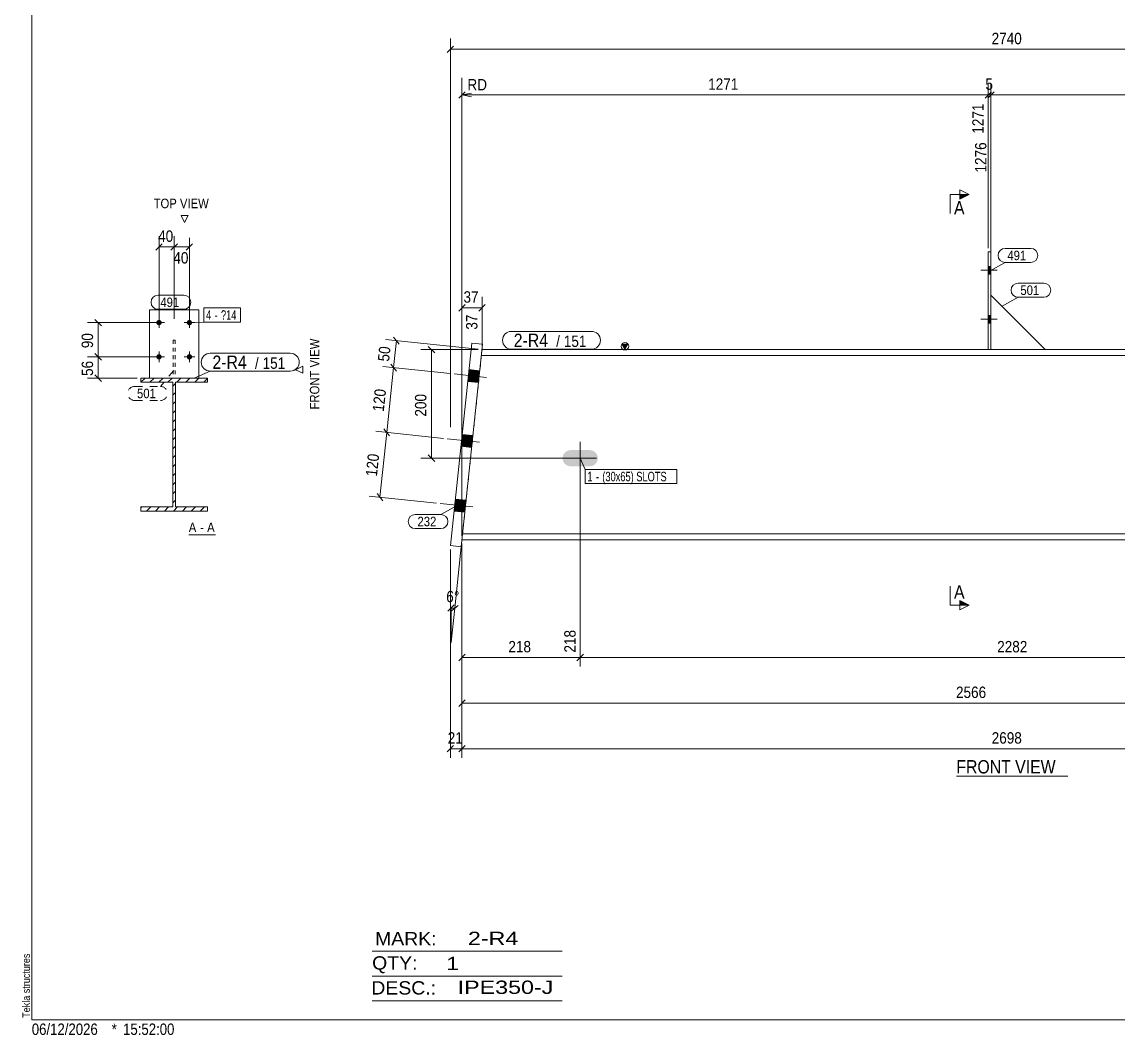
# Model space of a CAD drawing. Header units: millimetres. Extents: x 2 to 579, y 1 to 405.
# Drawn here: x 2.4 to 290.7, y 1 to 267.5 of the extents above; entities that cross this region are included whole.
import ezdxf

# ---------------------------------------------------------------- set-up
doc = ezdxf.new("R2010")
doc.units = ezdxf.units.MM
for name, pattern in [('XKITLINE00', [0]), ('XKITLINE01', [4, 1, -1, 1, -1]), ('XKITLINE02', [4, 2, -2])]:
    doc.linetypes.add(name, pattern=pattern)
for name, color, linetype, lineweight in [('Bolt', 3, 'Continuous', 0), ('BoltMark', 7, 'Continuous', 0), ('Dimensions', 7, 'Continuous', 0), ('DrawingSheet', 5, 'Continuous', 0), ('OtherObjectType', 7, 'Continuous', 0), ('Part', 2, 'Continuous', 0), ('PartMark', 7, 'Continuous', 0), ('Section', 6, 'Continuous', 0)]:
    doc.layers.add(name, color=color, linetype=linetype, lineweight=lineweight)
doc.styles.add('ARIAL', font='ARIAL.TTF')
doc.styles.add('ARIAL_NARROW', font='ARIALN.TTF')

# ---------------------------------------------------------------- blocks, each defined once
blk = doc.blocks.new('*A1')
at = {"layer": 'Part', "color": 7, "linetype": 'XKITLINE00', "lineweight": 0}
for p, q in [((33.7, 172.69), (34.8, 173.79)), ((36.06, 172.69), (37.16, 173.79)), ((38.41, 172.69), (39.51, 173.79)), ((40.77, 172.69), (41.87, 173.79)), ((43.13, 172.69), (44.23, 173.79)), ((45.49, 172.69), (46.59, 173.79)), ((47.84, 172.69), (48.94, 173.79)), ((50.2, 172.69), (51.2, 173.69)), ((33.7, 172.69), (33.7, 172.69)), ((42.1, 171.66), (42.8, 172.36)), ((42.1, 169.3), (42.8, 170)), ((42.1, 166.95), (42.8, 167.65)), ((42.1, 164.59), (42.8, 165.29)), ((42.1, 162.23), (42.8, 162.93)), ((42.1, 159.87), (42.8, 160.57)), ((42.1, 157.52), (42.8, 158.22)), ((42.1, 155.16), (42.8, 155.86)), ((42.1, 152.8), (42.8, 153.5)), ((42.1, 150.44), (42.8, 151.14)), ((42.1, 148.09), (42.8, 148.79)), ((42.1, 145.73), (42.8, 146.43)), ((42.1, 143.37), (42.8, 144.07)), ((42.1, 141.02), (42.8, 141.72)), ((33.7, 139.69), (33.9, 139.89)), ((35.16, 138.79), (36.26, 139.89)), ((37.52, 138.79), (38.62, 139.89)), ((39.87, 138.79), (40.97, 139.89)), ((42.23, 138.79), (43.33, 139.89)), ((44.59, 138.79), (45.69, 139.89)), ((46.95, 138.79), (48.05, 139.89)), ((49.3, 138.79), (50.4, 139.89))]:
    blk.add_line(p, q, dxfattribs=at)
blk = doc.blocks.new('*A3')
at = {"layer": 'Bolt'}
blk.add_hatch(color=3, dxfattribs=at).paths.add_polyline_path([(146.73, 150.58), (145.91, 150.74), (145.21, 151.2), (144.75, 151.9), (144.58, 152.72), (144.75, 153.54), (145.21, 154.23), (145.91, 154.7), (146.73, 154.86), (151.73, 154.86), (152.55, 154.7), (153.24, 154.23), (153.71, 153.54), (153.87, 152.72), (153.71, 151.9), (153.24, 151.2), (152.55, 150.74), (151.73, 150.58)], flags=17)
at = {"layer": 'Bolt', "color": 3, "linetype": 'XKITLINE00', "lineweight": 0}
for p, q in [((149.23, 157), (149.23, 148.43)), ((144.94, 152.72), (153.51, 152.72))]:
    blk.add_line(p, q, dxfattribs=at)
blk = doc.blocks.new('*A7')
at = {"layer": 'Bolt'}
for points in [[(256.55, 203.15), (257.27, 203.15), (257.27, 201.15), (256.55, 201.15)], [(256.55, 203.15), (257.27, 203.15), (257.27, 201.15), (256.55, 201.15)], [(256.55, 190.29), (257.27, 190.29), (257.27, 188.29), (256.55, 188.29)], [(256.55, 190.29), (257.27, 190.29), (257.27, 188.29), (256.55, 188.29)]]:
    blk.add_hatch(color=3, dxfattribs=at).paths.add_polyline_path(points, flags=17)
at = {"layer": 'Bolt', "color": 3, "linetype": 'XKITLINE00', "lineweight": 0}
for p, q in [((258.92, 202.15), (254.64, 202.15)), ((258.92, 202.15), (254.64, 202.15)), ((257.27, 203.15), (256.55, 203.15)), ((257.27, 203.15), (256.55, 203.15)), ((257.27, 201.15), (256.55, 201.15)), ((257.27, 201.15), (256.55, 201.15)), ((257.27, 190.29), (256.55, 190.29)), ((257.27, 190.29), (256.55, 190.29)), ((258.92, 189.29), (254.64, 189.29)), ((258.92, 189.29), (254.64, 189.29)), ((257.27, 188.29), (256.55, 188.29)), ((257.27, 188.29), (256.55, 188.29))]:
    blk.add_line(p, q, dxfattribs=at)
blk = doc.blocks.new('*A8')
at = {"layer": 'Bolt'}
for points in [[(122.48, 172.62), (119.64, 172.92), (119.97, 176.05), (122.81, 175.75)], [(122.48, 172.62), (119.64, 172.92), (119.97, 176.05), (122.81, 175.75)], [(120.68, 155.58), (117.84, 155.87), (118.17, 159), (121.01, 158.7)], [(120.68, 155.58), (117.84, 155.87), (118.17, 159), (121.01, 158.7)], [(118.89, 138.53), (116.04, 138.83), (116.37, 141.95), (119.21, 141.65)], [(118.89, 138.53), (116.04, 138.83), (116.37, 141.95), (119.21, 141.65)]]:
    blk.add_hatch(color=3, dxfattribs=at).paths.add_polyline_path(points, flags=17)
at = {"layer": 'Bolt', "color": 3, "linetype": 'XKITLINE00', "lineweight": 0}
for p, q in [((119.97, 176.05), (122.81, 175.75)), ((119.97, 176.05), (122.81, 175.75)), ((116.04, 174.88), (124.56, 173.98)), ((116.04, 174.88), (124.56, 173.98)), ((119.64, 172.92), (122.48, 172.62)), ((119.64, 172.92), (122.48, 172.62)), ((118.17, 159), (121.01, 158.7)), ((118.17, 159), (121.01, 158.7)), ((114.24, 157.83), (122.77, 156.94)), ((114.24, 157.83), (122.77, 156.94)), ((117.84, 155.87), (120.68, 155.58)), ((117.84, 155.87), (120.68, 155.58)), ((116.37, 141.95), (119.21, 141.65)), ((116.37, 141.95), (119.21, 141.65)), ((112.44, 140.79), (120.97, 139.89)), ((112.44, 140.79), (120.97, 139.89)), ((116.04, 138.83), (118.89, 138.53)), ((116.04, 138.83), (118.89, 138.53))]:
    blk.add_line(p, q, dxfattribs=at)
blk = doc.blocks.new('*A10')
at = {"layer": 'Part'}
blk.add_hatch(color=2, dxfattribs=at).paths.add_polyline_path([(160.18, 182.69), (161.78, 182.69), (160.98, 181.29)], flags=17)
at = {"layer": 'Part', "color": 2, "linetype": 'XKITLINE00', "lineweight": 0}
for p, q in [((160.98, 181.29), (160.18, 182.69)), ((160.18, 182.69), (161.78, 182.69)), ((161.78, 182.69), (160.98, 181.29)), ((203.62, 179.72), (123.23, 179.72)), ((203.62, 181.29), (123.4, 181.29)), ((322.98, 181.29), (203.72, 181.29)), ((322.98, 179.72), (203.72, 179.72)), ((405.71, 181.29), (323.08, 181.29)), ((405.54, 179.72), (323.08, 179.72)), ((203.62, 132.86), (118.29, 132.86)), ((322.98, 132.86), (203.72, 132.86)), ((400.6, 132.86), (323.08, 132.86)), ((203.62, 131.29), (118.12, 131.29)), ((322.98, 131.29), (203.72, 131.29)), ((400.43, 131.29), (323.08, 131.29))]:
    blk.add_line(p, q, dxfattribs=at)
at = {"layer": 'Part', "color": 7, "linetype": 'XKITLINE01', "lineweight": 0}
for p, q in [((123.4, 181.29), (118.12, 131.29)), ((400.43, 131.29), (405.71, 181.29))]:
    blk.add_line(p, q, dxfattribs=at)
at = {"layer": 'Part', "color": 2, "linetype": 'XKITLINE00', "lineweight": 0}
blk.add_circle((160.98, 182.19), 1, dxfattribs=at)
blk = doc.blocks.new('*A15')
at = {"layer": 'Part', "color": 2, "linetype": 'XKITLINE00', "lineweight": 0}
blk.add_line((271.55, 181.29), (257.27, 195.58), dxfattribs=at)
at = {"layer": 'Part', "color": 7, "linetype": 'XKITLINE01', "lineweight": 0}
for p, q in [((257.27, 195.58), (257.27, 181.29)), ((257.27, 181.29), (271.55, 181.29))]:
    blk.add_line(p, q, dxfattribs=at)
blk = doc.blocks.new('*A16')
at = {"layer": 'Part', "color": 2, "linetype": 'XKITLINE00', "lineweight": 0}
for p, q in [((256.55, 181.29), (256.55, 207)), ((256.55, 207), (257.27, 207)), ((257.27, 207), (257.27, 181.29))]:
    blk.add_line(p, q, dxfattribs=at)
at = {"layer": 'Part', "color": 7, "linetype": 'XKITLINE01', "lineweight": 0}
blk.add_line((257.27, 181.29), (256.55, 181.29), dxfattribs=at)
blk = doc.blocks.new('*A17')
at = {"layer": 'Part', "color": 2, "linetype": 'XKITLINE00', "lineweight": 0}
for p, q in [((115.08, 129.73), (120.7, 183.01)), ((117.93, 129.43), (123.55, 182.71)), ((120.7, 183.01), (123.55, 182.71)), ((117.93, 129.43), (115.08, 129.73))]:
    blk.add_line(p, q, dxfattribs=at)
blk = doc.blocks.new('*A36')
at = {"layer": 'Bolt'}
for points in [[(39.15, 188.36), (39.15, 188.32), (39.14, 188.29), (39.14, 188.25), (39.13, 188.22), (39.12, 188.19), (39.11, 188.15), (39.1, 188.12), (39.08, 188.09), (39.07, 188.06), (39.05, 188.03), (39.03, 188), (39.01, 187.97), (38.99, 187.95), (38.97, 187.92), (38.94, 187.89), (38.92, 187.87), (38.89, 187.85), (38.87, 187.83), (38.84, 187.81), (38.81, 187.79), (38.78, 187.77), (38.75, 187.76), (38.72, 187.74), (38.69, 187.73), (38.65, 187.72), (38.62, 187.71), (38.59, 187.7), (38.55, 187.7), (38.52, 187.69), (38.48, 187.69), (38.45, 187.69), (38.42, 187.69), (38.38, 187.69), (38.35, 187.7), (38.31, 187.7), (38.28, 187.71), (38.25, 187.72), (38.21, 187.73), (38.18, 187.74), (38.15, 187.76), (38.12, 187.77), (38.09, 187.79), (38.06, 187.81), (38.03, 187.83), (38.01, 187.85), (37.98, 187.87), (37.96, 187.89), (37.93, 187.92), (37.91, 187.95), (37.89, 187.97), (37.87, 188), (37.85, 188.03), (37.83, 188.06), (37.82, 188.09), (37.8, 188.12), (37.79, 188.15), (37.78, 188.19), (37.77, 188.22), (37.76, 188.25), (37.76, 188.29), (37.75, 188.32), (37.75, 188.36), (37.75, 188.39), (37.75, 188.42), (37.75, 188.46), (37.76, 188.49), (37.76, 188.53), (37.77, 188.56), (37.78, 188.59), (37.79, 188.63), (37.8, 188.66), (37.82, 188.69), (37.83, 188.72), (37.85, 188.75), (37.87, 188.78), (37.89, 188.81), (37.91, 188.83), (37.93, 188.86), (37.96, 188.88), (37.98, 188.91), (38.01, 188.93), (38.03, 188.95), (38.06, 188.97), (38.09, 188.99), (38.12, 189.01), (38.15, 189.02), (38.18, 189.04), (38.21, 189.05), (38.25, 189.06), (38.28, 189.07), (38.31, 189.08), (38.35, 189.08), (38.38, 189.09), (38.42, 189.09), (38.45, 189.09), (38.48, 189.09), (38.52, 189.09), (38.55, 189.08), (38.59, 189.08), (38.62, 189.07), (38.65, 189.06), (38.69, 189.05), (38.72, 189.04), (38.75, 189.02), (38.78, 189.01), (38.81, 188.99), (38.84, 188.97), (38.87, 188.95), (38.89, 188.93), (38.92, 188.91), (38.94, 188.88), (38.97, 188.86), (38.99, 188.83), (39.01, 188.81), (39.03, 188.78), (39.05, 188.75), (39.07, 188.72), (39.08, 188.69), (39.1, 188.66), (39.11, 188.63), (39.12, 188.59), (39.13, 188.56), (39.14, 188.53), (39.14, 188.49), (39.15, 188.46), (39.15, 188.42), (39.15, 188.39)], [(47.15, 188.36), (47.15, 188.32), (47.14, 188.29), (47.14, 188.25), (47.13, 188.22), (47.12, 188.19), (47.11, 188.15), (47.1, 188.12), (47.08, 188.09), (47.07, 188.06), (47.05, 188.03), (47.03, 188), (47.01, 187.97), (46.99, 187.95), (46.97, 187.92), (46.94, 187.89), (46.92, 187.87), (46.89, 187.85), (46.87, 187.83), (46.84, 187.81), (46.81, 187.79), (46.78, 187.77), (46.75, 187.76), (46.72, 187.74), (46.69, 187.73), (46.65, 187.72), (46.62, 187.71), (46.59, 187.7), (46.55, 187.7), (46.52, 187.69), (46.48, 187.69), (46.45, 187.69), (46.42, 187.69), (46.38, 187.69), (46.35, 187.7), (46.31, 187.7), (46.28, 187.71), (46.25, 187.72), (46.21, 187.73), (46.18, 187.74), (46.15, 187.76), (46.12, 187.77), (46.09, 187.79), (46.06, 187.81), (46.03, 187.83), (46.01, 187.85), (45.98, 187.87), (45.96, 187.89), (45.93, 187.92), (45.91, 187.95), (45.89, 187.97), (45.87, 188), (45.85, 188.03), (45.83, 188.06), (45.82, 188.09), (45.8, 188.12), (45.79, 188.15), (45.78, 188.19), (45.77, 188.22), (45.76, 188.25), (45.76, 188.29), (45.75, 188.32), (45.75, 188.36), (45.75, 188.39), (45.75, 188.42), (45.75, 188.46), (45.76, 188.49), (45.76, 188.53), (45.77, 188.56), (45.78, 188.59), (45.79, 188.63), (45.8, 188.66), (45.82, 188.69), (45.83, 188.72), (45.85, 188.75), (45.87, 188.78), (45.89, 188.81), (45.91, 188.83), (45.93, 188.86), (45.96, 188.88), (45.98, 188.91), (46.01, 188.93), (46.03, 188.95), (46.06, 188.97), (46.09, 188.99), (46.12, 189.01), (46.15, 189.02), (46.18, 189.04), (46.21, 189.05), (46.25, 189.06), (46.28, 189.07), (46.31, 189.08), (46.35, 189.08), (46.38, 189.09), (46.42, 189.09), (46.45, 189.09), (46.48, 189.09), (46.52, 189.09), (46.55, 189.08), (46.59, 189.08), (46.62, 189.07), (46.65, 189.06), (46.69, 189.05), (46.72, 189.04), (46.75, 189.02), (46.78, 189.01), (46.81, 188.99), (46.84, 188.97), (46.87, 188.95), (46.89, 188.93), (46.92, 188.91), (46.94, 188.88), (46.97, 188.86), (46.99, 188.83), (47.01, 188.81), (47.03, 188.78), (47.05, 188.75), (47.07, 188.72), (47.08, 188.69), (47.1, 188.66), (47.11, 188.63), (47.12, 188.59), (47.13, 188.56), (47.14, 188.53), (47.14, 188.49), (47.15, 188.46), (47.15, 188.42), (47.15, 188.39)], [(39.15, 179.36), (39.15, 179.32), (39.14, 179.29), (39.14, 179.25), (39.13, 179.22), (39.12, 179.19), (39.11, 179.15), (39.1, 179.12), (39.08, 179.09), (39.07, 179.06), (39.05, 179.03), (39.03, 179), (39.01, 178.97), (38.99, 178.95), (38.97, 178.92), (38.94, 178.89), (38.92, 178.87), (38.89, 178.85), (38.87, 178.83), (38.84, 178.81), (38.81, 178.79), (38.78, 178.77), (38.75, 178.76), (38.72, 178.74), (38.69, 178.73), (38.65, 178.72), (38.62, 178.71), (38.59, 178.7), (38.55, 178.7), (38.52, 178.69), (38.48, 178.69), (38.45, 178.69), (38.42, 178.69), (38.38, 178.69), (38.35, 178.7), (38.31, 178.7), (38.28, 178.71), (38.25, 178.72), (38.21, 178.73), (38.18, 178.74), (38.15, 178.76), (38.12, 178.77), (38.09, 178.79), (38.06, 178.81), (38.03, 178.83), (38.01, 178.85), (37.98, 178.87), (37.96, 178.89), (37.93, 178.92), (37.91, 178.95), (37.89, 178.97), (37.87, 179), (37.85, 179.03), (37.83, 179.06), (37.82, 179.09), (37.8, 179.12), (37.79, 179.15), (37.78, 179.19), (37.77, 179.22), (37.76, 179.25), (37.76, 179.29), (37.75, 179.32), (37.75, 179.36), (37.75, 179.39), (37.75, 179.42), (37.75, 179.46), (37.76, 179.49), (37.76, 179.53), (37.77, 179.56), (37.78, 179.59), (37.79, 179.63), (37.8, 179.66), (37.82, 179.69), (37.83, 179.72), (37.85, 179.75), (37.87, 179.78), (37.89, 179.81), (37.91, 179.83), (37.93, 179.86), (37.96, 179.88), (37.98, 179.91), (38.01, 179.93), (38.03, 179.95), (38.06, 179.97), (38.09, 179.99), (38.12, 180.01), (38.15, 180.02), (38.18, 180.04), (38.21, 180.05), (38.25, 180.06), (38.28, 180.07), (38.31, 180.08), (38.35, 180.08), (38.38, 180.09), (38.42, 180.09), (38.45, 180.09), (38.48, 180.09), (38.52, 180.09), (38.55, 180.08), (38.59, 180.08), (38.62, 180.07), (38.65, 180.06), (38.69, 180.05), (38.72, 180.04), (38.75, 180.02), (38.78, 180.01), (38.81, 179.99), (38.84, 179.97), (38.87, 179.95), (38.89, 179.93), (38.92, 179.91), (38.94, 179.88), (38.97, 179.86), (38.99, 179.83), (39.01, 179.81), (39.03, 179.78), (39.05, 179.75), (39.07, 179.72), (39.08, 179.69), (39.1, 179.66), (39.11, 179.63), (39.12, 179.59), (39.13, 179.56), (39.14, 179.53), (39.14, 179.49), (39.15, 179.46), (39.15, 179.42), (39.15, 179.39)], [(47.15, 179.36), (47.15, 179.32), (47.14, 179.29), (47.14, 179.25), (47.13, 179.22), (47.12, 179.19), (47.11, 179.15), (47.1, 179.12), (47.08, 179.09), (47.07, 179.06), (47.05, 179.03), (47.03, 179), (47.01, 178.97), (46.99, 178.95), (46.97, 178.92), (46.94, 178.89), (46.92, 178.87), (46.89, 178.85), (46.87, 178.83), (46.84, 178.81), (46.81, 178.79), (46.78, 178.77), (46.75, 178.76), (46.72, 178.74), (46.69, 178.73), (46.65, 178.72), (46.62, 178.71), (46.59, 178.7), (46.55, 178.7), (46.52, 178.69), (46.48, 178.69), (46.45, 178.69), (46.42, 178.69), (46.38, 178.69), (46.35, 178.7), (46.31, 178.7), (46.28, 178.71), (46.25, 178.72), (46.21, 178.73), (46.18, 178.74), (46.15, 178.76), (46.12, 178.77), (46.09, 178.79), (46.06, 178.81), (46.03, 178.83), (46.01, 178.85), (45.98, 178.87), (45.96, 178.89), (45.93, 178.92), (45.91, 178.95), (45.89, 178.97), (45.87, 179), (45.85, 179.03), (45.83, 179.06), (45.82, 179.09), (45.8, 179.12), (45.79, 179.15), (45.78, 179.19), (45.77, 179.22), (45.76, 179.25), (45.76, 179.29), (45.75, 179.32), (45.75, 179.36), (45.75, 179.39), (45.75, 179.42), (45.75, 179.46), (45.76, 179.49), (45.76, 179.53), (45.77, 179.56), (45.78, 179.59), (45.79, 179.63), (45.8, 179.66), (45.82, 179.69), (45.83, 179.72), (45.85, 179.75), (45.87, 179.78), (45.89, 179.81), (45.91, 179.83), (45.93, 179.86), (45.96, 179.88), (45.98, 179.91), (46.01, 179.93), (46.03, 179.95), (46.06, 179.97), (46.09, 179.99), (46.12, 180.01), (46.15, 180.02), (46.18, 180.04), (46.21, 180.05), (46.25, 180.06), (46.28, 180.07), (46.31, 180.08), (46.35, 180.08), (46.38, 180.09), (46.42, 180.09), (46.45, 180.09), (46.48, 180.09), (46.52, 180.09), (46.55, 180.08), (46.59, 180.08), (46.62, 180.07), (46.65, 180.06), (46.69, 180.05), (46.72, 180.04), (46.75, 180.02), (46.78, 180.01), (46.81, 179.99), (46.84, 179.97), (46.87, 179.95), (46.89, 179.93), (46.92, 179.91), (46.94, 179.88), (46.97, 179.86), (46.99, 179.83), (47.01, 179.81), (47.03, 179.78), (47.05, 179.75), (47.07, 179.72), (47.08, 179.69), (47.1, 179.66), (47.11, 179.63), (47.12, 179.59), (47.13, 179.56), (47.14, 179.53), (47.14, 179.49), (47.15, 179.46), (47.15, 179.42), (47.15, 179.39)]]:
    blk.add_hatch(color=3, dxfattribs=at).paths.add_polyline_path(points, flags=17)
at = {"layer": 'Bolt', "color": 3, "linetype": 'XKITLINE00', "lineweight": 0}
for p, q in [((39.85, 188.39), (37.05, 188.39)), ((38.45, 189.79), (38.45, 186.99)), ((47.85, 188.39), (45.05, 188.39)), ((46.45, 189.79), (46.45, 186.99)), ((39.85, 179.39), (37.05, 179.39)), ((38.45, 180.79), (38.45, 177.99)), ((47.85, 179.39), (45.05, 179.39)), ((46.45, 180.79), (46.45, 177.99))]:
    blk.add_line(p, q, dxfattribs=at)
blk = doc.blocks.new('*A37')
at = {"layer": 'Part', "color": 2, "linetype": 'XKITLINE00', "lineweight": 0}
for p, q in [((33.7, 172.69), (33.7, 173.79)), ((33.7, 173.79), (51.2, 173.79)), ((51.2, 173.79), (51.2, 172.69)), ((42.1, 172.69), (33.7, 172.69)), ((42.1, 139.89), (42.1, 172.69)), ((51.2, 172.69), (42.8, 172.69)), ((42.8, 172.69), (42.8, 139.89)), ((33.7, 138.79), (33.7, 139.89)), ((33.7, 139.89), (42.1, 139.89)), ((51.2, 138.79), (33.7, 138.79)), ((42.8, 139.89), (51.2, 139.89)), ((51.2, 139.89), (51.2, 138.79))]:
    blk.add_line(p, q, dxfattribs=at)
blk = doc.blocks.new('*A38')
at = {"layer": 'Part', "color": 7, "linetype": 'XKITLINE01', "lineweight": 0}
for p, q in [((42.7, 183.79), (42.2, 183.79)), ((42.2, 183.79), (42.2, 173.79)), ((42.7, 183.79), (42.7, 173.79)), ((42.7, 173.79), (42.2, 173.79))]:
    blk.add_line(p, q, dxfattribs=at)
blk = doc.blocks.new('*A39')
at = {"layer": 'Part', "color": 2, "linetype": 'XKITLINE00', "lineweight": 0}
for p, q in [((35.95, 191.79), (35.95, 173.79)), ((35.95, 191.79), (48.95, 191.79)), ((48.95, 191.79), (48.95, 173.79))]:
    blk.add_line(p, q, dxfattribs=at)
at = {"layer": 'Part', "color": 7, "linetype": 'XKITLINE01', "lineweight": 0}
blk.add_line((35.95, 173.79), (48.95, 173.79), dxfattribs=at)
blk = doc.blocks.new('*A40')
at = {"layer": 'DrawingSheet', "color": 5, "linetype": 'XKITLINE00', "lineweight": 0}
for p, q in [((5, 405), (5, 5)), ((5, 5), (579, 5))]:
    blk.add_line(p, q, dxfattribs=at)
at = {"layer": 'DrawingSheet', "color": 5, "style": 'ARIAL', "width": 0.85}
blk.add_text('Tekla structures', height=2, rotation=90, dxfattribs=at).set_placement((4.5, 5.5))
blk = doc.blocks.new('*A44')
at = {"layer": 'OtherObjectType', "color": 6, "linetype": 'XKITLINE00', "lineweight": 0}
for p, q in [((94.5, 23), (144.5, 23)), ((94.5, 16.5), (144.5, 16.5)), ((94.5, 10), (144.5, 10))]:
    blk.add_line(p, q, dxfattribs=at)
at = {"layer": 'OtherObjectType', "color": 6, "style": 'ARIAL_NARROW'}
for s, width, p in [('MARK:', 1.275, (95.27, 24.58)), ('2-R4', 1.525501, (119.69, 24.65)), ('QTY:', 1.275, (94.5, 18.19)), ('1', 1.525501, (113.99, 18.05)), ('DESC.:', 1.275, (94.29, 11.63)), ('IPE350-J', 1.525501, (117, 11.79))]:
    blk.add_text(s, height=3.5, dxfattribs=dict(at, width=width)).set_placement(p)
blk = doc.blocks.new('*A47')
at = {"layer": 'OtherObjectType', "color": 7, "style": 'ARIAL_NARROW', "width": 1.008832}
for s, p in [('06/12/2026', (4.99, 1)), ('*', (26, 1)), ('15:52:00', (29, 1))]:
    blk.add_text(s, height=3, dxfattribs=at).set_placement(p)
blk = doc.blocks.new('*A49')
at = {"layer": 'Dimensions', "color": 7, "linetype": 'XKITLINE00', "lineweight": 0}
for p, q in [((118.12, 132.29), (118.12, 252.79)), ((118.12, 132.29), (118.12, 251.14)), ((256.55, 208), (256.55, 251.14)), ((118.97, 249.14), (117.27, 247.44)), ((120.62, 248.79), (118.12, 248.29)), ((118.12, 248.29), (256.55, 248.29)), ((120.62, 247.79), (118.12, 248.29)), ((125.34, 248.29), (118.12, 248.29)), ((257.4, 249.14), (255.7, 247.44))]:
    blk.add_line(p, q, dxfattribs=at)
at = {"layer": 'Dimensions', "color": 3}
for p in [(118.12, 248.29), (256.55, 248.29)]:
    blk.add_point(p, dxfattribs=at)
at = {"layer": 'Dimensions', "color": 7}
blk.add_point((118.12, 248.29), dxfattribs=at)
at = {"layer": 'Dimensions', "color": 3, "style": 'ARIAL', "width": 0.85}
for s, p in [('RD', (119.57, 249.49)), ('1271', (182.89, 249.64))]:
    blk.add_text(s, height=3, dxfattribs=at).set_placement(p)
blk.add_text('1271', height=3, rotation=90.0002, dxfattribs=at).set_placement((255.35, 238.09))
blk = doc.blocks.new('*A50')
at = {"layer": 'Dimensions', "color": 7, "linetype": 'XKITLINE00', "lineweight": 0}
for p, q in [((256.55, 208), (256.55, 251.14)), ((257.27, 196.58), (257.27, 251.14)), ((257.4, 249.14), (255.7, 247.44)), ((258.12, 249.14), (256.42, 247.44)), ((256.55, 248.29), (257.27, 248.29))]:
    blk.add_line(p, q, dxfattribs=at)
at = {"layer": 'Dimensions', "color": 3}
for p in [(256.55, 248.29), (257.27, 248.29)]:
    blk.add_point(p, dxfattribs=at)
at = {"layer": 'Dimensions', "color": 3, "style": 'ARIAL', "width": 0.85}
blk.add_text('5', height=3, dxfattribs=at).set_placement((255.8, 249.64))
blk.add_text('1276', height=3, rotation=90.0002, dxfattribs=at).set_placement((256.07, 227.89))
blk = doc.blocks.new('*A51')
at = {"layer": 'Dimensions', "color": 7, "linetype": 'XKITLINE00', "lineweight": 0}
for p, q in [((257.27, 196.58), (257.27, 251.14)), ((387.64, 208), (387.64, 251.14)), ((258.12, 249.14), (256.42, 247.44)), ((257.27, 248.29), (387.64, 248.29)), ((388.48, 249.14), (386.79, 247.44))]:
    blk.add_line(p, q, dxfattribs=at)
at = {"layer": 'Dimensions', "color": 3}
for p in [(257.27, 248.29), (387.64, 248.29)]:
    blk.add_point(p, dxfattribs=at)
at = {"layer": 'Dimensions', "color": 3, "style": 'ARIAL', "width": 0.85}
blk.add_text('1295', height=3, dxfattribs=at).set_placement((318, 249.64))
blk.add_text('2571', height=3, rotation=90.0002, dxfattribs=at).set_placement((386.44, 238.09))
blk = doc.blocks.new('*A57')
at = {"layer": 'Dimensions', "color": 7, "linetype": 'XKITLINE00', "lineweight": 0}
for p, q in [((113.25, 157.94), (95.52, 159.81)), ((96.55, 142.46), (98.35, 159.51)), ((97.6, 160.44), (99.11, 158.58)), ((111.45, 140.89), (93.72, 142.76)), ((95.8, 143.4), (97.31, 141.53))]:
    blk.add_line(p, q, dxfattribs=at)
at = {"layer": 'Dimensions', "color": 3}
for p in [(98.35, 159.51), (96.55, 142.46)]:
    blk.add_point(p, dxfattribs=at)
at = {"layer": 'Dimensions', "color": 3, "style": 'ARIAL', "width": 0.85}
blk.add_text('120', height=3, rotation=83.9784, dxfattribs=at).set_placement((95.76, 147.81))
blk = doc.blocks.new('*A58')
at = {"layer": 'Dimensions', "color": 7, "linetype": 'XKITLINE00', "lineweight": 0}
for p, q in [((115.05, 174.99), (97.31, 176.86)), ((98.35, 159.51), (100.15, 176.56)), ((99.39, 177.49), (100.9, 175.63)), ((113.25, 157.94), (95.52, 159.81)), ((97.6, 160.44), (99.11, 158.58))]:
    blk.add_line(p, q, dxfattribs=at)
at = {"layer": 'Dimensions', "color": 3}
for p in [(100.15, 176.56), (98.35, 159.51)]:
    blk.add_point(p, dxfattribs=at)
at = {"layer": 'Dimensions', "color": 3, "style": 'ARIAL', "width": 0.85}
blk.add_text('120', height=3, rotation=83.9784, dxfattribs=at).set_placement((97.56, 164.86))
blk = doc.blocks.new('*A59')
at = {"layer": 'Dimensions', "color": 7, "linetype": 'XKITLINE00', "lineweight": 0}
for p, q in [((100.14, 184.6), (101.65, 182.73)), ((122.4, 181.39), (98.06, 183.96)), ((100.15, 176.56), (100.9, 183.66)), ((115.05, 174.99), (97.31, 176.86)), ((99.39, 177.49), (100.9, 175.63))]:
    blk.add_line(p, q, dxfattribs=at)
at = {"layer": 'Dimensions', "color": 3}
for p in [(100.9, 183.66), (100.15, 176.56)]:
    blk.add_point(p, dxfattribs=at)
at = {"layer": 'Dimensions', "color": 3, "style": 'ARIAL', "width": 0.85}
blk.add_text('50', height=3, rotation=83.9784, dxfattribs=at).set_placement((98.95, 178.04))
blk = doc.blocks.new('*A64')
at = {"layer": 'Dimensions', "color": 7, "linetype": 'XKITLINE00', "lineweight": 0}
for p, q in [((109.27, 182.14), (110.97, 180.44)), ((122.4, 181.29), (107.27, 181.29)), ((110.12, 152.72), (110.12, 181.29)), ((109.27, 153.57), (110.97, 151.87)), ((148.23, 152.72), (107.27, 152.72))]:
    blk.add_line(p, q, dxfattribs=at)
at = {"layer": 'Dimensions', "color": 3}
for p in [(110.12, 181.29), (110.12, 152.72)]:
    blk.add_point(p, dxfattribs=at)
at = {"layer": 'Dimensions', "color": 3, "style": 'ARIAL', "width": 0.85}
blk.add_text('200', height=3, rotation=90.0002, dxfattribs=at).set_placement((108.77, 163.67))
blk = doc.blocks.new('*A65')
at = {"layer": 'Dimensions', "color": 7, "linetype": 'XKITLINE00', "lineweight": 0}
for p, q in [((118.12, 132.29), (118.12, 195.14)), ((123.4, 182.29), (123.4, 195.14)), ((118.97, 193.14), (117.27, 191.44)), ((118.12, 192.29), (123.4, 192.29)), ((124.24, 193.14), (122.55, 191.44))]:
    blk.add_line(p, q, dxfattribs=at)
at = {"layer": 'Dimensions', "color": 3}
for p in [(118.12, 192.29), (123.4, 192.29)]:
    blk.add_point(p, dxfattribs=at)
at = {"layer": 'Dimensions', "color": 3, "style": 'ARIAL', "width": 0.85}
blk.add_text('37', height=3, dxfattribs=at).set_placement((118.53, 193.64))
blk.add_text('37', height=3, rotation=90.0002, dxfattribs=at).set_placement((122.2, 186.54))
blk = doc.blocks.new('*A68')
at = {"layer": 'BoltMark', "color": 7, "linetype": 'XKITLINE00', "lineweight": 0}
for p, q in [((149.23, 152.72), (150.52, 149.74)), ((150.52, 149.74), (174.64, 149.74)), ((150.52, 146.04), (150.52, 149.74)), ((174.64, 146.04), (174.64, 149.74)), ((150.52, 146.04), (174.64, 146.04))]:
    blk.add_line(p, q, dxfattribs=at)
at = {"layer": 'BoltMark', "color": 3, "style": 'ARIAL_NARROW', "width": 0.85}
for s, p in [('1', (151.12, 146.64)), ('-', (153.39, 146.64)), ('(30x65) SLOTS', (155.05, 146.64))]:
    blk.add_text(s, height=2.5, dxfattribs=at).set_placement(p)
blk = doc.blocks.new('*A72')
at = {"layer": 'PartMark', "color": 7, "linetype": 'XKITLINE00', "lineweight": 0}
for p, q in [((264.41, 198.77), (271.17, 198.77)), ((260.17, 192.68), (264.41, 195.07)), ((264.41, 195.07), (271.17, 195.07))]:
    blk.add_line(p, q, dxfattribs=at)
for centre, start, end in [((264.41, 196.92), 90, 270), ((271.17, 196.92), 270, 90)]:
    blk.add_arc(centre, 1.85, start, end, dxfattribs=at)
at = {"layer": 'PartMark', "color": 3, "style": 'ARIAL', "width": 0.85}
blk.add_text('501', height=2.5, dxfattribs=at).set_placement((265.01, 195.67))
blk = doc.blocks.new('*A73')
at = {"layer": 'PartMark', "color": 7, "linetype": 'XKITLINE00', "lineweight": 0}
for p, q in [((260.98, 207.91), (267.74, 207.91)), ((256.74, 201.82), (260.98, 204.21)), ((260.98, 204.21), (267.74, 204.21))]:
    blk.add_line(p, q, dxfattribs=at)
for centre, start, end in [((260.98, 206.06), 90, 270), ((267.74, 206.06), 270, 90)]:
    blk.add_arc(centre, 1.85, start, end, dxfattribs=at)
at = {"layer": 'PartMark', "color": 3, "style": 'ARIAL', "width": 0.85}
blk.add_text('491', height=2.5, dxfattribs=at).set_placement((261.58, 204.81))
blk = doc.blocks.new('*A74')
at = {"layer": 'PartMark', "color": 7, "linetype": 'XKITLINE00', "lineweight": 0}
for p, q in [((116.84, 140.3), (112.59, 137.91)), ((105.83, 137.91), (112.59, 137.91)), ((105.83, 134.21), (112.59, 134.21))]:
    blk.add_line(p, q, dxfattribs=at)
for centre, start, end in [((105.83, 136.06), 90, 270), ((112.59, 136.06), 270, 90)]:
    blk.add_arc(centre, 1.85, start, end, dxfattribs=at)
at = {"layer": 'PartMark', "color": 3, "style": 'ARIAL', "width": 0.85}
blk.add_text('232', height=2.5, dxfattribs=at).set_placement((106.43, 134.81))
blk = doc.blocks.new('*A76')
at = {"layer": 'PartMark', "color": 7, "linetype": 'XKITLINE00', "lineweight": 0}
for p, q in [((131.15, 186.09), (152.2, 186.09)), ((131.15, 181.39), (152.2, 181.39))]:
    blk.add_line(p, q, dxfattribs=at)
for centre, start, end in [((131.15, 183.74), 90, 270), ((152.2, 183.74), 270, 90)]:
    blk.add_arc(centre, 2.35, start, end, dxfattribs=at)
at = {"layer": 'PartMark', "color": 1, "style": 'ARIAL', "width": 0.85}
blk.add_text('2-R4', height=3.5, dxfattribs=at).set_placement((131.75, 181.99))
at = {"layer": 'PartMark', "color": 3, "style": 'ARIAL', "width": 0.85}
for s, p in [('/', (142.91, 181.99)), ('151', (144.92, 181.99))]:
    blk.add_text(s, height=3, dxfattribs=at).set_placement(p)
blk = doc.blocks.new('*A78')
at = {"layer": 'Section'}
for points in [[(249.05, 222.1), (251.55, 222.1), (249.05, 220.85)], [(249.05, 115.29), (251.55, 114.04), (249.05, 114.04)]]:
    blk.add_hatch(color=3, dxfattribs=at).paths.add_polyline_path(points, flags=17)
at = {"layer": 'Section', "color": 1, "linetype": 'XKITLINE00', "lineweight": 0}
for p, q in [((246.55, 222.1), (246.55, 217.1)), ((246.55, 222.1), (251.55, 222.1)), ((246.55, 114.04), (246.55, 119.04)), ((246.55, 114.04), (251.55, 114.04))]:
    blk.add_line(p, q, dxfattribs=at)
at = {"layer": 'Section', "color": 3, "linetype": 'XKITLINE00', "lineweight": 0}
for p, q in [((249.05, 220.85), (249.05, 223.35)), ((249.05, 223.35), (251.55, 222.1)), ((251.55, 222.1), (249.05, 220.85)), ((251.55, 114.04), (249.05, 115.29)), ((249.05, 115.29), (249.05, 112.79)), ((251.55, 114.04), (249.05, 112.79))]:
    blk.add_line(p, q, dxfattribs=at)
at = {"layer": 'Section', "color": 7, "style": 'ARIAL', "width": 0.85}
for p in [(247.55, 216.85), (247.55, 115.79)]:
    blk.add_text('A', height=3.5, dxfattribs=at).set_placement(p)
blk = doc.blocks.new('*A79')
at = {"layer": 'OtherObjectType', "color": 7, "linetype": 'XKITLINE00', "lineweight": 0}
blk.add_line((248.17, 69.04), (277.46, 69.04), dxfattribs=at)
at = {"layer": 'OtherObjectType', "color": 7, "style": 'ARIAL', "width": 0.85}
blk.add_text('FRONT VIEW', height=3.5, dxfattribs=at).set_placement((248.17, 69.79))
blk = doc.blocks.new('*A80')
at = {"layer": 'Dimensions', "color": 7, "linetype": 'XKITLINE00', "lineweight": 0}
for p, q in [((118.02, 130.3), (116.22, 113.25)), ((116.12, 114.15), (114.43, 112.45)), ((115.28, 113.3), (115.28, 104.3)), ((116.22, 113.25), (115.28, 104.3)), ((117.15, 114.01), (115.29, 112.5))]:
    blk.add_line(p, q, dxfattribs=at)
blk.add_arc((115.28, 104.3), 9, 83.9789, 90, dxfattribs=at)
at = {"layer": 'Dimensions', "color": 7}
for p in [(115.28, 113.3), (116.22, 113.25), (115.28, 104.3)]:
    blk.add_point(p, dxfattribs=at)
at = {"layer": 'Dimensions', "color": 3, "style": 'ARIAL', "width": 0.85}
blk.add_text('6°', height=3, rotation=-3.008, dxfattribs=at).set_placement((113.92, 114.89))
blk = doc.blocks.new('*A81')
at = {"layer": 'Dimensions', "color": 7, "linetype": 'XKITLINE00', "lineweight": 0}
for p, q in [((115.08, 160.9), (115.08, 263.14)), ((115.93, 261.14), (114.24, 259.44)), ((115.08, 260.29), (408.7, 260.29))]:
    blk.add_line(p, q, dxfattribs=at)
at = {"layer": 'Dimensions', "color": 3}
blk.add_point((115.08, 260.29), dxfattribs=at)
at = {"layer": 'Dimensions', "color": 3, "style": 'ARIAL', "width": 0.85}
blk.add_text('2740', height=3, dxfattribs=at).set_placement((257.44, 261.64))
blk = doc.blocks.new('*A82')
at = {"layer": 'Dimensions', "color": 7, "linetype": 'XKITLINE00', "lineweight": 0}
for p, q in [((118.12, 130.29), (118.12, 73.89)), ((115.08, 128.73), (115.08, 73.89)), ((115.93, 77.14), (114.24, 75.44)), ((115.08, 76.29), (118.12, 76.29)), ((118.97, 77.14), (117.27, 75.44))]:
    blk.add_line(p, q, dxfattribs=at)
at = {"layer": 'Dimensions', "color": 3}
for p in [(115.08, 76.29), (118.12, 76.29)]:
    blk.add_point(p, dxfattribs=at)
at = {"layer": 'Dimensions', "color": 3, "style": 'ARIAL', "width": 0.85}
blk.add_text('21', height=3, dxfattribs=at).set_placement((114.38, 77.64))
blk = doc.blocks.new('*A83')
at = {"layer": 'Dimensions', "color": 7, "linetype": 'XKITLINE00', "lineweight": 0}
for p, q in [((118.12, 130.29), (118.12, 73.89)), ((118.97, 77.14), (117.27, 75.44)), ((118.12, 76.29), (405.71, 76.29))]:
    blk.add_line(p, q, dxfattribs=at)
at = {"layer": 'Dimensions', "color": 3}
blk.add_point((118.12, 76.29), dxfattribs=at)
at = {"layer": 'Dimensions', "color": 3, "style": 'ARIAL', "width": 0.85}
blk.add_text('2698', height=3, dxfattribs=at).set_placement((257.46, 77.64))
blk = doc.blocks.new('*A85')
at = {"layer": 'Dimensions', "color": 7, "linetype": 'XKITLINE00', "lineweight": 0}
for p, q in [((118.12, 130.29), (118.12, 85.89)), ((386.92, 131.86), (386.92, 85.89)), ((118.97, 89.14), (117.27, 87.44)), ((118.12, 88.29), (386.92, 88.29)), ((387.77, 89.14), (386.07, 87.44))]:
    blk.add_line(p, q, dxfattribs=at)
at = {"layer": 'Dimensions', "color": 3}
for p in [(118.12, 88.29), (386.92, 88.29)]:
    blk.add_point(p, dxfattribs=at)
at = {"layer": 'Dimensions', "color": 3, "style": 'ARIAL', "width": 0.85}
blk.add_text('2566', height=3, rotation=90.0002, dxfattribs=at).set_placement((385.72, 89.59))
blk.add_text('2566', height=3, dxfattribs=at).set_placement((248.07, 89.64))
blk = doc.blocks.new('*A87')
at = {"layer": 'Dimensions', "color": 7, "linetype": 'XKITLINE00', "lineweight": 0}
for p, q in [((149.23, 151.72), (149.23, 97.89)), ((118.12, 130.29), (118.12, 97.89)), ((118.97, 101.14), (117.27, 99.44)), ((150.07, 101.14), (148.38, 99.44)), ((118.12, 100.29), (149.23, 100.29))]:
    blk.add_line(p, q, dxfattribs=at)
at = {"layer": 'Dimensions', "color": 3}
for p in [(118.12, 100.29), (149.23, 100.29)]:
    blk.add_point(p, dxfattribs=at)
at = {"layer": 'Dimensions', "color": 3, "style": 'ARIAL', "width": 0.85}
blk.add_text('218', height=3, rotation=90.0002, dxfattribs=at).set_placement((148.03, 101.59))
blk.add_text('218', height=3, dxfattribs=at).set_placement((130.34, 101.64))
blk = doc.blocks.new('*A88')
at = {"layer": 'Dimensions', "color": 7, "linetype": 'XKITLINE00', "lineweight": 0}
for p, q in [((149.23, 151.72), (149.23, 97.89)), ((377.48, 151.72), (377.48, 97.89)), ((150.07, 101.14), (148.38, 99.44)), ((378.33, 101.14), (376.63, 99.44)), ((149.23, 100.29), (377.48, 100.29))]:
    blk.add_line(p, q, dxfattribs=at)
at = {"layer": 'Dimensions', "color": 3}
for p in [(149.23, 100.29), (377.48, 100.29)]:
    blk.add_point(p, dxfattribs=at)
at = {"layer": 'Dimensions', "color": 3, "style": 'ARIAL', "width": 0.85}
blk.add_text('2500', height=3, rotation=90.0002, dxfattribs=at).set_placement((376.28, 101.59))
blk.add_text('2282', height=3, dxfattribs=at).set_placement((258.9, 101.64))
blk = doc.blocks.new('*A111')
at = {"layer": 'Dimensions', "color": 7, "linetype": 'XKITLINE00', "lineweight": 0}
for p, q in [((37.45, 179.39), (19.6, 179.39)), ((21.6, 180.24), (23.3, 178.54)), ((22.45, 173.79), (22.45, 179.39)), ((32.7, 173.79), (19.6, 173.79)), ((21.6, 174.64), (23.3, 172.94))]:
    blk.add_line(p, q, dxfattribs=at)
at = {"layer": 'Dimensions', "color": 3}
for p in [(22.45, 179.39), (22.45, 173.79)]:
    blk.add_point(p, dxfattribs=at)
at = {"layer": 'Dimensions', "color": 3, "style": 'ARIAL', "width": 0.85}
blk.add_text('56', height=3, rotation=90.0002, dxfattribs=at).set_placement((21.1, 174.36))
blk = doc.blocks.new('*A112')
at = {"layer": 'Dimensions', "color": 7, "linetype": 'XKITLINE00', "lineweight": 0}
for p, q in [((37.45, 188.39), (19.6, 188.39)), ((21.6, 189.24), (23.3, 187.54)), ((22.45, 179.39), (22.45, 188.39)), ((37.45, 179.39), (19.6, 179.39)), ((21.6, 180.24), (23.3, 178.54))]:
    blk.add_line(p, q, dxfattribs=at)
at = {"layer": 'Dimensions', "color": 3}
for p in [(22.45, 188.39), (22.45, 179.39)]:
    blk.add_point(p, dxfattribs=at)
at = {"layer": 'Dimensions', "color": 3, "style": 'ARIAL', "width": 0.85}
blk.add_text('90', height=3, rotation=90.0002, dxfattribs=at).set_placement((21.1, 181.66))
blk = doc.blocks.new('*A113')
at = {"layer": 'Dimensions', "color": 7, "linetype": 'XKITLINE00', "lineweight": 0}
for p, q in [((38.45, 189.39), (38.45, 211.14)), ((42.45, 189.39), (42.45, 211.14)), ((39.3, 209.14), (37.6, 207.44)), ((38.45, 208.29), (42.45, 208.29)), ((43.3, 209.14), (41.6, 207.44))]:
    blk.add_line(p, q, dxfattribs=at)
at = {"layer": 'Dimensions', "color": 3}
for p in [(38.45, 208.29), (42.45, 208.29)]:
    blk.add_point(p, dxfattribs=at)
at = {"layer": 'Dimensions', "color": 3, "style": 'ARIAL', "width": 0.85}
blk.add_text('40', height=3, dxfattribs=at).set_placement((38.22, 209.64))
blk = doc.blocks.new('*A114')
at = {"layer": 'Dimensions', "color": 7, "linetype": 'XKITLINE00', "lineweight": 0}
for p, q in [((42.45, 189.39), (42.45, 210.69)), ((46.45, 189.39), (46.45, 210.69)), ((43.3, 209.14), (41.6, 207.44)), ((42.45, 208.29), (46.45, 208.29)), ((47.3, 209.14), (45.6, 207.44))]:
    blk.add_line(p, q, dxfattribs=at)
at = {"layer": 'Dimensions', "color": 3}
for p in [(42.45, 208.29), (46.45, 208.29)]:
    blk.add_point(p, dxfattribs=at)
at = {"layer": 'Dimensions', "color": 3, "style": 'ARIAL', "width": 0.85}
blk.add_text('40', height=3, dxfattribs=at).set_placement((42.22, 203.94))
blk = doc.blocks.new('*A115')
at = {"layer": 'BoltMark', "color": 7, "linetype": 'XKITLINE00', "lineweight": 0}
for p, q in [((50.22, 192.24), (59.91, 192.24)), ((50.22, 188.54), (50.22, 192.24)), ((59.91, 188.54), (59.91, 192.24)), ((46.45, 188.39), (50.22, 188.54)), ((50.22, 188.54), (59.91, 188.54))]:
    blk.add_line(p, q, dxfattribs=at)
at = {"layer": 'BoltMark', "color": 3, "style": 'ARIAL_NARROW', "width": 0.85}
for s, p in [('4', (50.82, 189.14)), ('?14', (54.75, 189.14)), ('-', (53.09, 189.14))]:
    blk.add_text(s, height=2.5, dxfattribs=at).set_placement(p)
blk = doc.blocks.new('*A116')
at = {"layer": 'PartMark', "color": 7, "linetype": 'XKITLINE02', "lineweight": 0}
for p, q in [((42.33, 175.82), (38.83, 171.61)), ((32.07, 171.61), (38.83, 171.61)), ((32.07, 167.91), (38.83, 167.91))]:
    blk.add_line(p, q, dxfattribs=at)
for centre, start, end in [((32.07, 169.76), 90, 270), ((38.83, 169.76), 270, 90)]:
    blk.add_arc(centre, 1.85, start, end, dxfattribs=at)
at = {"layer": 'PartMark', "color": 3, "style": 'ARIAL', "width": 0.85}
blk.add_text('501', height=2.5, dxfattribs=at).set_placement((32.67, 168.51))
blk = doc.blocks.new('*A117')
at = {"layer": 'PartMark', "color": 7, "linetype": 'XKITLINE00', "lineweight": 0}
for p, q in [((38.2, 195.59), (44.96, 195.59)), ((38.2, 191.89), (44.96, 191.89))]:
    blk.add_line(p, q, dxfattribs=at)
for centre, start, end in [((38.2, 193.74), 90, 270), ((44.96, 193.74), 270, 90)]:
    blk.add_arc(centre, 1.85, start, end, dxfattribs=at)
at = {"layer": 'PartMark', "color": 3, "style": 'ARIAL', "width": 0.85}
blk.add_text('491', height=2.5, dxfattribs=at).set_placement((38.8, 192.49))
blk = doc.blocks.new('*A118')
at = {"layer": 'PartMark', "color": 7, "linetype": 'XKITLINE00', "lineweight": 0}
for p, q in [((51.91, 180.33), (72.97, 180.33)), ((47.67, 173.74), (51.91, 175.63)), ((51.91, 175.63), (72.97, 175.63))]:
    blk.add_line(p, q, dxfattribs=at)
for centre, start, end in [((51.91, 177.98), 90, 270), ((72.97, 177.98), 270, 90)]:
    blk.add_arc(centre, 2.35, start, end, dxfattribs=at)
at = {"layer": 'PartMark', "color": 1, "style": 'ARIAL', "width": 0.85}
blk.add_text('2-R4', height=3.5, dxfattribs=at).set_placement((52.51, 176.23))
at = {"layer": 'PartMark', "color": 3, "style": 'ARIAL', "width": 0.85}
for s, p in [('/', (63.68, 176.23)), ('151', (65.69, 176.23))]:
    blk.add_text(s, height=3, dxfattribs=at).set_placement(p)
blk = doc.blocks.new('*A119')
at = {"layer": 'OtherObjectType', "color": 7, "linetype": 'XKITLINE00', "lineweight": 0}
for p, q in [((45.18, 214.74), (44.25, 216.61)), ((44.25, 216.61), (46.12, 216.61)), ((46.12, 216.61), (45.18, 214.74)), ((45.18, 214.74), (45.18, 214.74)), ((74.37, 176.01), (76.24, 176.95)), ((76.24, 175.08), (74.37, 176.01)), ((74.37, 176.01), (74.37, 176.01)), ((76.24, 176.95), (76.24, 175.08)), ((46.28, 132.54), (53.34, 132.54))]:
    blk.add_line(p, q, dxfattribs=at)
at = {"layer": 'OtherObjectType', "color": 7, "style": 'ARIAL', "width": 0.85}
for s, p in [('TOP VIEW', (37.03, 218.49)), ('A', (46.28, 133.29)), ('A', (51.11, 133.29)), ('-', (49.25, 133.29))]:
    blk.add_text(s, height=2.5, dxfattribs=at).set_placement(p)
blk.add_text('FRONT VIEW', height=2.5, rotation=90, dxfattribs=at).set_placement((80.62, 165.55))

msp = doc.modelspace()

# ---------------------------------------------------------------- block references
at = {"lineweight": 0}
for name in ['*A40', '*A81', '*A49', '*A50', '*A51', '*A78', '*A113', '*A114', '*A73', '*A16', '*A7', '*A65', '*A72', '*A117', '*A15', '*A39', '*A115', '*A112', '*A36', '*A59', '*A76', '*A38', '*A64', '*A17', '*A111', '*A118', '*A83', '*A58', '*A8', '*A116', '*A1', '*A37', '*A57', '*A3', '*A87', '*A88', '*A68', '*A74', '*A80', '*A82', '*A85', '*A79', '*A44', '*A47']:
    msp.add_blockref(name, (0, 0), dxfattribs=at)
at = {"layer": 'OtherObjectType', "lineweight": 0}
msp.add_blockref('*A119', (0, 0), dxfattribs=at)
at = {"layer": 'Part', "lineweight": 0}
msp.add_blockref('*A10', (0, 0), dxfattribs=at)

doc.saveas('drawing.dxf')
